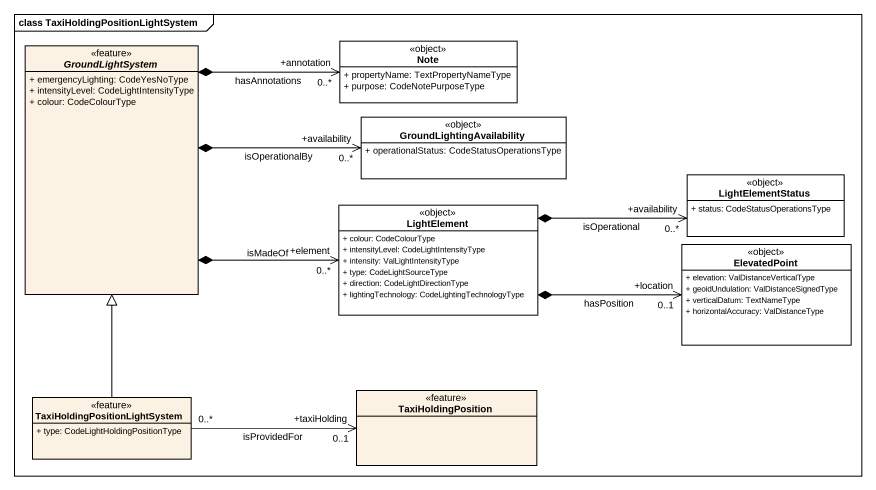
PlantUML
@startuml
mainframe class TaxiHoldingPositionLightSystem
hide circle
hide empty members
skinparam classAttributeIconSize 0
abstract class GroundLightSystem <<feature>> {
  + emergencyLighting: CodeYesNoType
  + intensityLevel: CodeLightIntensityType
  + colour: CodeColourType
}
class "Note" as Note_ <<object>> #FFFFFF {
  + propertyName: TextPropertyNameType
  + purpose: CodeNotePurposeType
}
class GroundLightingAvailability <<object>> #FFFFFF {
  + operationalStatus: CodeStatusOperationsType
}
class LightElementStatus <<object>> #FFFFFF {
  + status: CodeStatusOperationsType
}
class LightElement <<object>> #FFFFFF {
  + colour: CodeColourType
  + intensityLevel: CodeLightIntensityType
  + intensity: ValLightIntensityType
  + type: CodeLightSourceType
  + direction: CodeLightDirectionType
  + lightingTechnology: CodeLightingTechnologyType
}
class ElevatedPoint <<object>> #FFFFFF {
  + elevation: ValDistanceVerticalType
  + geoidUndulation: ValDistanceSignedType
  + verticalDatum: TextNameType
  + horizontalAccuracy: ValDistanceType
}
class TaxiHoldingPosition <<feature>>
class "TaxiHoldingPositionLightSystem" as TaxiHoldingPositionLightSyst <<feature>> {
  + type: CodeLightHoldingPositionType
}
GroundLightSystem *-right-> "+annotation\n0..*" Note_ : hasAnnotations
GroundLightSystem *-right-> "+availability\n0..*" GroundLightingAvailability : isOperationalBy
GroundLightSystem *-right-> "+element\n0..*" LightElement : isMadeOf
LightElement *-right-> "+availability\n0..*" LightElementStatus : isOperational
LightElement *-right-> "+location\n0..1" ElevatedPoint : hasPosition
TaxiHoldingPositionLightSyst -up-|> GroundLightSystem
TaxiHoldingPositionLightSyst "0..*" -right-> "+taxiHolding\n0..1" TaxiHoldingPosition : isProvidedFor
@enduml
